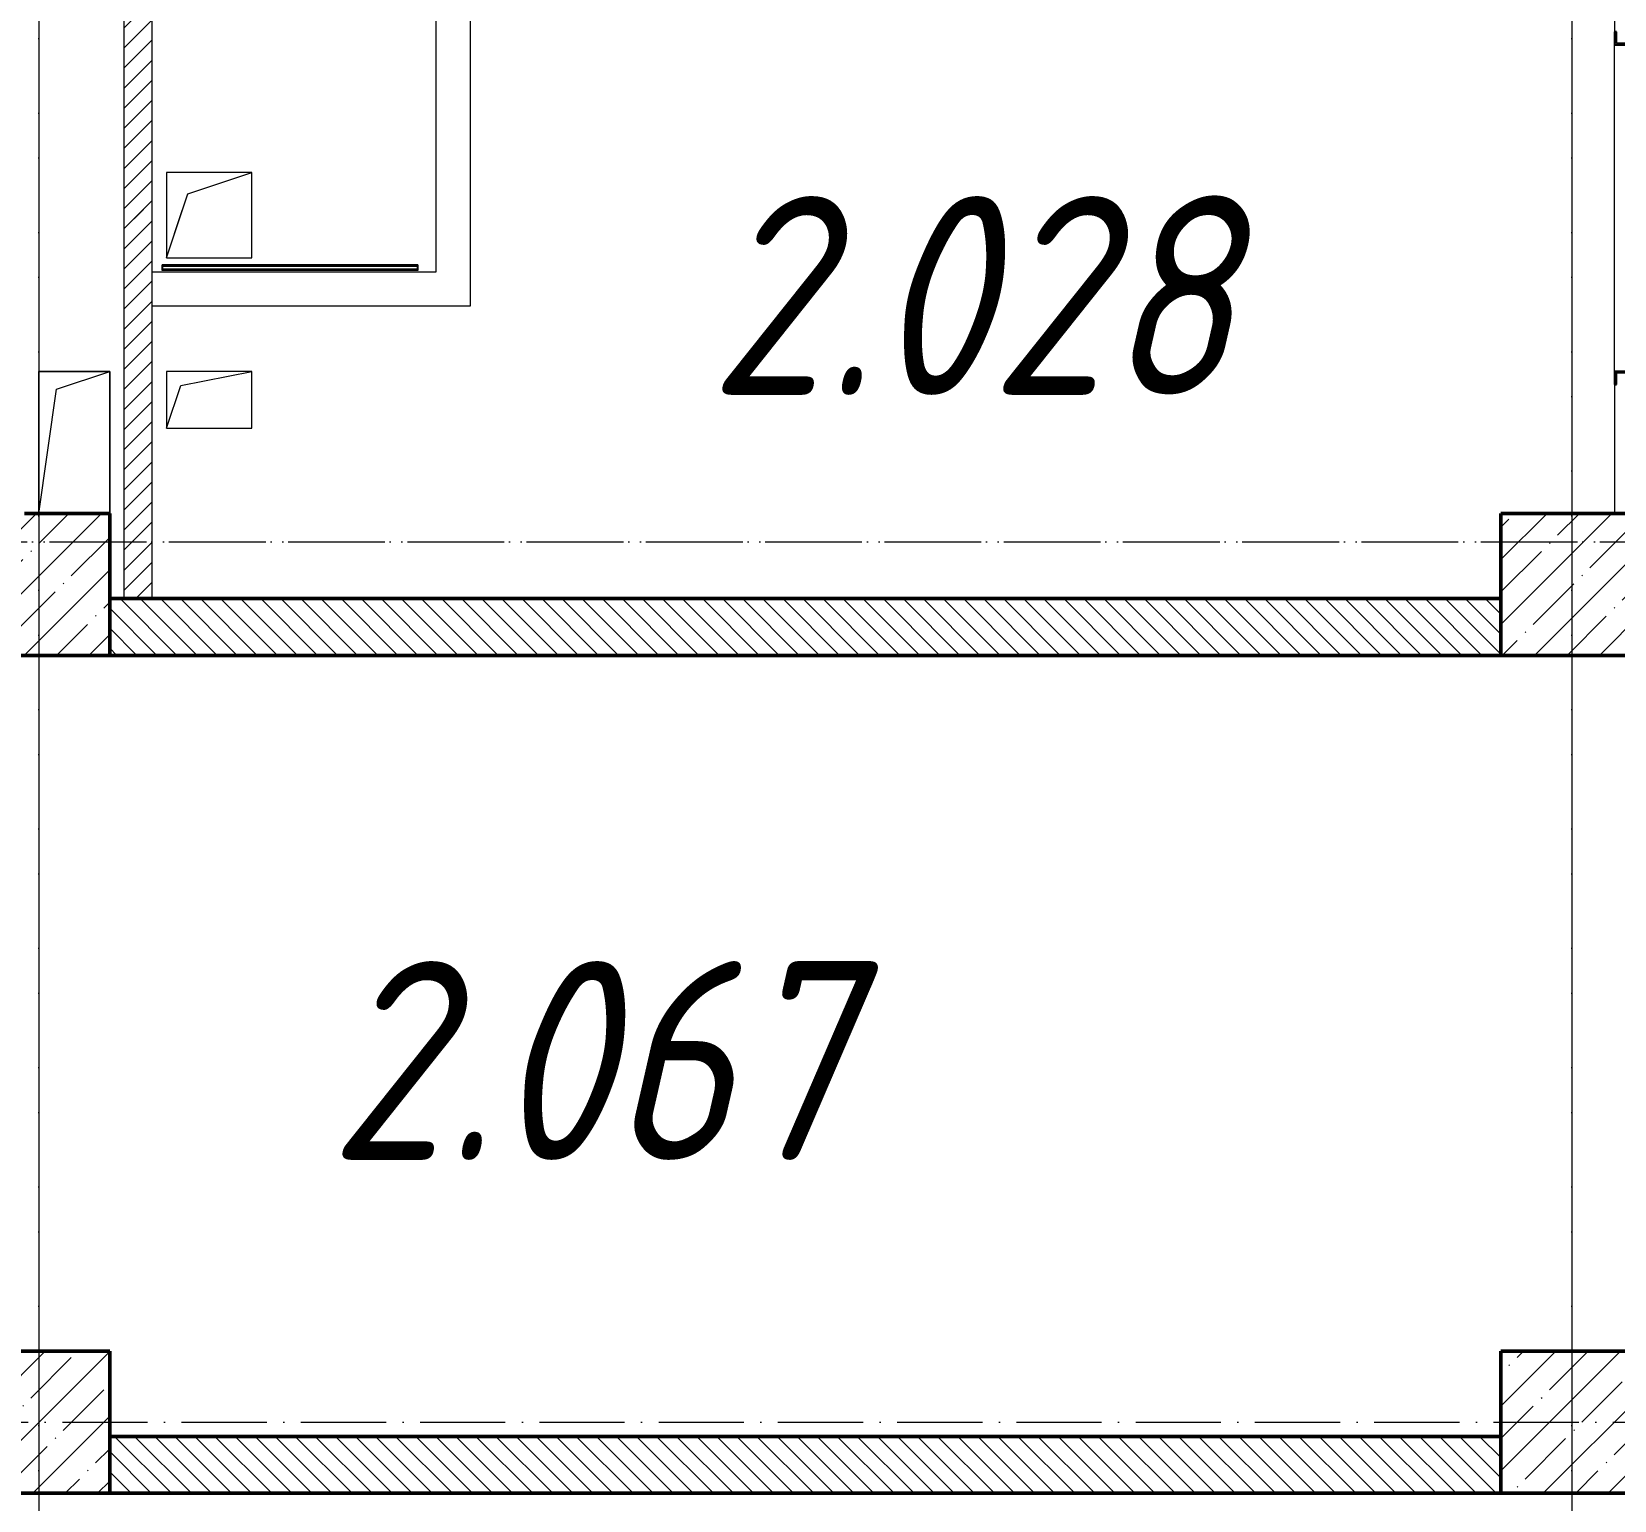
# Model space of a CAD drawing. Header units: millimetres. Extents: x -12989 to 629078, y -109036 to 555275.
# Drawn here: x 120985 to 126560, y 106670 to 111841 of the extents above; entities that cross this region are included whole.
import ezdxf

# ---------------------------------------------------------------- set-up
doc = ezdxf.new("R2010")
doc.units = ezdxf.units.MM
doc.linetypes.add('50_200_ШТРИХ_1Т_ш5_п1_п1_', pattern=[700, 500, -100, 0, -100])
for name, color, linetype, lineweight in [('A-FLOR-____-OTLN', 7, 'Continuous', 9), ('A-GENM-____-MCUT', 7, 'Continuous', 25), ('A-GENM-____-OTLN', 7, 'Continuous', 9), ('A-GENM-____-OTLN-1', 7, 'Continuous', 25), ('A-WALL-____-MCUT', 7, 'Continuous', 13), ('A-WALL-____-MCUT-2', 7, 'Continuous', 50), ('A-WALL-____-OTLN', 7, 'Continuous', 9), ('A-WALL-____-PATT-1', 7, 'Continuous', 9), ('A-WALL-FNSH-MCUT-1', 7, 'Continuous', 9), ('I-WALL-____-OTLN', 7, 'Continuous', 9), ('S-COLS-____-MCUT', 7, 'Continuous', 50), ('S-COLS-____-OTLN', 7, 'Continuous', 9), ('S-GRID-____-OTLN-1', 7, '50_200_ШТРИХ_1Т_ш5_п1_п1_', 9), ('Марки помещений', 7, 'Continuous', 9)]:
    doc.layers.add(name, color=color, linetype=linetype, lineweight=lineweight)
doc.styles.add('ISOCPEUR_I_2', font='isocpeui.ttf', dxfattribs={"width": 0.85, "height": 2.3})
pattern_1 = [(45, (-83150, -46181.04), (-114.04925, 114.04925), []), (45, (-83035.95, -46181.04), (-114.04925, 114.04925), [201.613, -40.323, 3.353, -36.97])]
pattern_2 = [(45, (-77750, -46181.04), (-114.04925, 114.04925), []), (45, (-77635.95, -46181.04), (-114.04925, 114.04925), [201.613, -40.323, 3.353, -36.97])]
pattern_3 = [(45, (-77750, -43231.04), (-114.04925, 114.04925), []), (45, (-77635.95, -43231.04), (-114.04925, 114.04925), [201.613, -40.323, 3.353, -36.97])]
pattern_4 = [(45, (-83150, -43231.04), (-114.04925, 114.04925), []), (45, (-83035.95, -43231.04), (-114.04925, 114.04925), [201.613, -40.323, 3.353, -36.97])]
pattern_5 = [(135, (43259.71, 63713.66), (-35.35534, -35.35534), [])]
pattern_6 = [(135, (43259.71, 63713.66), (-35.35534, -35.35534), [])]

# ---------------------------------------------------------------- blocks, each defined once
blk = doc.blocks.new('BSC_Колонна _Прямоугольная - 500х500-V54-АР1_План отверстий 2 этажа в осях 1-64_Ю-ЯЯ')
at = {"layer": 'S-COLS-____-OTLN'}
h = blk.add_hatch(dxfattribs=at)
h.set_pattern_fill('FP_64', color=256, style=0, pattern_type=2)
h.set_pattern_definition(pattern_1)
h.paths.add_polyline_path([(-250, -250), (250, -250), (250, 250), (-250, 250)], flags=0)
at = {"layer": 'S-COLS-____-MCUT'}
for p, q in [((250, 250), (-250, 250)), ((-250, 250), (-250, -250)), ((250, -250), (250, 250)), ((-250, -250), (250, -250))]:
    blk.add_line(p, q, dxfattribs=at)
blk = doc.blocks.new('BSC_Колонна _Прямоугольная - 500х500-V114-АР1_План отверстий 2 этажа в осях 1-64_Ю-ЯЯ')
at = {"layer": 'S-COLS-____-OTLN'}
h = blk.add_hatch(dxfattribs=at)
h.set_pattern_fill('FP_127', color=256, style=0, pattern_type=2)
h.set_pattern_definition(pattern_2)
h.paths.add_polyline_path([(-250, -250), (250, -250), (250, 250), (-250, 250)], flags=0)
at = {"layer": 'S-COLS-____-MCUT'}
for p, q in [((-250, 250), (-250, -250)), ((250, 250), (-50, 250)), ((250, -250), (250, 250)), ((-250, -250), (250, -250))]:
    blk.add_line(p, q, dxfattribs=at)
blk = doc.blocks.new('BSC_Колонна _Прямоугольная - 500х500-V119-АР1_План отверстий 2 этажа в осях 1-64_Ю-ЯЯ')
at = {"layer": 'S-COLS-____-OTLN'}
h = blk.add_hatch(dxfattribs=at)
h.set_pattern_fill('FP_132', color=256, style=0, pattern_type=2)
h.set_pattern_definition(pattern_3)
h.paths.add_polyline_path([(-250, -250), (250, -250), (250, 250), (-250, 250)], flags=0)
at = {"layer": 'S-COLS-____-MCUT'}
for p, q in [((250, 250), (-250, 250)), ((-250, 250), (-250, -250)), ((250, -250), (250, 250)), ((-250, -250), (250, -250))]:
    blk.add_line(p, q, dxfattribs=at)
blk = doc.blocks.new('BSC_Колонна _Прямоугольная - 500х500-V121-АР1_План отверстий 2 этажа в осях 1-64_Ю-ЯЯ')
at = {"layer": 'S-COLS-____-OTLN'}
h = blk.add_hatch(dxfattribs=at)
h.set_pattern_fill('FP_134', color=256, style=0, pattern_type=2)
h.set_pattern_definition(pattern_4)
h.paths.add_polyline_path([(-250, -250), (250, -250), (250, 250), (-250, 250)], flags=0)
at = {"layer": 'S-COLS-____-MCUT'}
for p, q in [((250, 250), (-250, 250)), ((-250, 250), (-250, -250)), ((250, -250), (250, 250)), ((-250, -250), (250, -250))]:
    blk.add_line(p, q, dxfattribs=at)
blk = doc.blocks.new('154_Стойка_СКБ_Швеллер - СМ-2180_100-28278414-АР1_План отверстий 2 этажа в осях 1-64_Ю-ЯЯ')
at = {"layer": 'A-GENM-____-MCUT'}
for p, q in [((171, 50), (125, 50)), ((125, 50), (125, -50)), ((129.5, 42.4), (171, 42.4)), ((129.5, -42.4), (129.5, 42.4)), ((171, 42.4), (171, 50)), ((125, -50), (171, -50)), ((171, -42.4), (129.5, -42.4)), ((171, -50), (171, -42.4))]:
    blk.add_line(p, q, dxfattribs=at)
blk = doc.blocks.new('131_Панель боковая - 900х1500-29281255-АР1_План отверстий 2 этажа в осях 1-64_Ю-ЯЯ')
at = {"layer": 'A-GENM-____-MCUT'}
for p, q in [((450, 5), (-450, 5)), ((-450, 5), (-450, -5)), ((450, -5), (450, 5)), ((-450, -5), (450, -5))]:
    blk.add_line(p, q, dxfattribs=at)
at = {"layer": 'A-GENM-____-OTLN'}
for p, q in [((-450, 10), (450, 10)), ((-450, 5), (-450, 10)), ((450, 10), (450, 5)), ((-450, -10), (-450, -5)), ((-450, -10), (450, -10)), ((450, -5), (450, -10))]:
    blk.add_line(p, q, dxfattribs=at)
blk = doc.blocks.new('AR_Отверстие прямоугольное _в плите_ - AR_Отверстие прямоугольное _в плите_-30459229-АР1_План отверстий 2 этажа в осях 1-64_Ю-ЯЯ')
at = {"layer": 'A-GENM-____-OTLN'}
for p, q in [((125, 250), (-125, 250)), ((-125, 250), (-125, -250)), ((-62.5, 187.5), (125, 250)), ((125, -250), (125, 250)), ((-125, -250), (-62.5, 187.5))]:
    blk.add_line(p, q, dxfattribs=at)
blk = doc.blocks.new('AR_Отверстие прямоугольное _в плите_ - AR_Отверстие прямоугольное _в плите_-30459341-АР1_План отверстий 2 этажа в осях 1-64_Ю-ЯЯ')
at = {"layer": 'A-GENM-____-OTLN'}
for p, q in [((150, 150), (-150, 150)), ((-150, 150), (-150, -150)), ((-75, 75), (150, 150)), ((150, -150), (150, 150)), ((-150, -150), (-75, 75)), ((-150, -150), (150, -150))]:
    blk.add_line(p, q, dxfattribs=at)
blk = doc.blocks.new('AR_Отверстие прямоугольное _в плите_ - AR_Отверстие прямоугольное _в плите_-30459372-АР1_План отверстий 2 этажа в осях 1-64_Ю-ЯЯ')
at = {"layer": 'A-GENM-____-OTLN'}
for p, q in [((150, 100), (-150, 100)), ((-150, 100), (-150, -100)), ((-100, 50), (150, 100)), ((150, -100), (150, 100)), ((-150, -100), (-100, 50)), ((-150, -100), (150, -100))]:
    blk.add_line(p, q, dxfattribs=at)
blk = doc.blocks.new('BSC_Колонна _Прямоугольная - 500х500-V81-АР1_План отверстий 2 этажа в осях 1-64_А-ГГ')
at = {"layer": 'S-COLS-____-OTLN'}
h = blk.add_hatch(dxfattribs=at)
h.set_pattern_fill('FP_110', color=256, style=0, pattern_type=2)
h.set_pattern_definition(pattern_1)
h.paths.add_polyline_path([(-250, -250), (250, -250), (250, 250), (-250, 250)], flags=0)
at = {"layer": 'S-COLS-____-MCUT'}
for p, q in [((250, 250), (-250, 250)), ((-250, 250), (-250, -250)), ((250, -250), (250, 250)), ((-250, -250), (250, -250))]:
    blk.add_line(p, q, dxfattribs=at)
blk = doc.blocks.new('BSC_Колонна _Прямоугольная - 500х500-25978818-АР1_План отверстий 2 этажа в осях 1-64_А-ГГ')
at = {"layer": 'S-COLS-____-OTLN'}
h = blk.add_hatch(dxfattribs=at)
h.set_pattern_fill('FP_148', color=256, style=0, pattern_type=2)
h.set_pattern_definition(pattern_2)
h.paths.add_polyline_path([(-250, -250), (250, -250), (250, 250), (-250, 250)], flags=0)
at = {"layer": 'S-COLS-____-MCUT'}
for p, q in [((-250, 250), (-250, -250)), ((250, 250), (-50, 250)), ((250, -250), (250, 250)), ((-250, -250), (250, -250))]:
    blk.add_line(p, q, dxfattribs=at)
blk = doc.blocks.new('BSC_Колонна _Прямоугольная - 500х500-V123-АР1_План отверстий 2 этажа в осях 1-64_А-ГГ')
at = {"layer": 'S-COLS-____-OTLN'}
h = blk.add_hatch(dxfattribs=at)
h.set_pattern_fill('FP_153', color=256, style=0, pattern_type=2)
h.set_pattern_definition(pattern_3)
h.paths.add_polyline_path([(-250, -250), (250, -250), (250, 250), (-250, 250)], flags=0)
at = {"layer": 'S-COLS-____-MCUT'}
for p, q in [((250, 250), (-250, 250)), ((-250, 250), (-250, -250)), ((250, -250), (250, 250)), ((-250, -250), (250, -250))]:
    blk.add_line(p, q, dxfattribs=at)
blk = doc.blocks.new('BSC_Колонна _Прямоугольная - 500х500-V125-АР1_План отверстий 2 этажа в осях 1-64_А-ГГ')
at = {"layer": 'S-COLS-____-OTLN'}
h = blk.add_hatch(dxfattribs=at)
h.set_pattern_fill('FP_155', color=256, style=0, pattern_type=2)
h.set_pattern_definition(pattern_4)
h.paths.add_polyline_path([(-250, -250), (250, -250), (250, 250), (-250, 250)], flags=0)
at = {"layer": 'S-COLS-____-MCUT'}
for p, q in [((250, 250), (-250, 250)), ((-250, 250), (-250, -250)), ((250, -250), (250, 250)), ((-250, -250), (250, -250))]:
    blk.add_line(p, q, dxfattribs=at)
blk = doc.blocks.new('154_Стойка_СКБ_Швеллер - СМ-2180_100-28278414-АР1_План отверстий 2 этажа в осях 1-64_А-ГГ')
at = {"layer": 'A-GENM-____-MCUT'}
for p, q in [((171, 50), (125, 50)), ((125, 50), (125, -50)), ((129.5, 42.4), (171, 42.4)), ((129.5, -42.4), (129.5, 42.4)), ((171, 42.4), (171, 50)), ((125, -50), (171, -50)), ((171, -42.4), (129.5, -42.4)), ((171, -50), (171, -42.4))]:
    blk.add_line(p, q, dxfattribs=at)
blk = doc.blocks.new('131_Панель боковая - 900х1500-29281255-АР1_План отверстий 2 этажа в осях 1-64_А-ГГ')
at = {"layer": 'A-GENM-____-MCUT'}
for p, q in [((450, 5), (-450, 5)), ((-450, 5), (-450, -5)), ((450, -5), (450, 5)), ((-450, -5), (450, -5))]:
    blk.add_line(p, q, dxfattribs=at)
at = {"layer": 'A-GENM-____-OTLN'}
for p, q in [((-450, 10), (450, 10)), ((-450, 5), (-450, 10)), ((450, 10), (450, 5)), ((-450, -10), (-450, -5)), ((-450, -10), (450, -10)), ((450, -5), (450, -10))]:
    blk.add_line(p, q, dxfattribs=at)
blk = doc.blocks.new('AR_Отверстие прямоугольное _в плите_ - AR_Отверстие прямоугольное _в плите_-V151-АР1_План отверстий 2 этажа в осях 1-64_А-ГГ')
at = {"layer": 'A-GENM-____-OTLN'}
for p, q in [((125, 250), (-125, 250)), ((-125, 250), (-125, -250)), ((-62.5, 187.5), (125, 250)), ((125, -250), (125, 250)), ((-125, -250), (-62.5, 187.5))]:
    blk.add_line(p, q, dxfattribs=at)
blk = doc.blocks.new('AR_Отверстие прямоугольное _в плите_ - AR_Отверстие прямоугольное _в плите_-30459341-АР1_План отверстий 2 этажа в осях 1-64_А-ГГ')
at = {"layer": 'A-GENM-____-OTLN'}
for p, q in [((-150, 20.1), (-150, -150)), ((-150, -150), (-93.3, 20.1)), ((150, -150), (150, 20.1)), ((-150, -150), (150, -150))]:
    blk.add_line(p, q, dxfattribs=at)
blk = doc.blocks.new('AR_Отверстие прямоугольное _в плите_ - AR_Отверстие прямоугольное _в плите_-30459372-АР1_План отверстий 2 этажа в осях 1-64_А-ГГ')
at = {"layer": 'A-GENM-____-OTLN'}
for p, q in [((150, 100), (-150, 100)), ((-150, 100), (-150, -100)), ((-100, 50), (150, 100)), ((150, -100), (150, 100)), ((-150, -100), (-100, 50)), ((-150, -100), (150, -100))]:
    blk.add_line(p, q, dxfattribs=at)
blk = doc.blocks.new('2этаж')
at = {"layer": 'S-GRID-____-OTLN-1', "color": 251, "ltscale": 0.6, "true_color": 0x636466}
for p, q in [((62158.3, 549908.8), (62158.3, 498997)), ((67558.3, 549908.8), (67558.3, 498997)), ((62158.3, 508896.9), (62158.3, 467585.8)), ((67558.3, 508896.9), (67558.3, 470838.7)), ((51735.1, 505347), (74727.1, 505347)), ((53374.4, 505347), (74727.1, 505347)), ((58880.7, 502247), (88334.7, 502247)), ((58880.7, 502247), (88334.7, 502247))]:
    blk.add_line(p, q, dxfattribs=at)

msp = doc.modelspace()

# ---------------------------------------------------------------- hatches: boundary and pattern name
at = {"layer": 'A-WALL-____-PATT-1'}
h = msp.add_hatch(dxfattribs=at)
h.set_pattern_fill('FP_5', color=256, style=0, pattern_type=2)
h.set_pattern_definition([(45, (43259.71, 63713.66), (-35.35534, 35.35534), [])])
h.paths.add_polyline_path([(121309.7115, 109844.7006), (121409.7115, 109844.7006), (121409.7115, 112794.7006), (121309.7115, 112794.7006), (121309.7115, 111251.7764)], flags=0)
h.paths.add_polyline_path([(121312.7115, 112797.7006), (121406.7115, 112797.7006), (121406.7115, 112844.7006), (121409.7115, 112844.7006), (121409.7115, 115694.7006), (121309.7115, 115694.7006), (121309.7115, 112844.7006), (121312.7115, 112844.7006)], flags=0)
h = msp.add_hatch(dxfattribs=at)
h.set_pattern_fill('FP_5', color=256, style=0, pattern_type=2)
h.set_pattern_definition([(45, (43259.71, 63713.66), (-35.35534, 35.35534), [])])
h.paths.add_polyline_path([(121309.7115, 109844.7006), (121409.7115, 109844.7006), (121409.7115, 111214.8392), (121309.7115, 111214.8392), (121309.7115, 110889.243)], flags=0)
h = msp.add_hatch(dxfattribs=at)
h.set_pattern_fill('FP_6', color=256, style=0, pattern_type=2)
h.set_pattern_definition(pattern_5)
h.paths.add_polyline_path([(126159.7115, 109644.7006), (126159.7115, 109844.7006), (121259.7115, 109844.7006), (121259.7115, 109644.7006), (124549.5611, 109644.7006)], flags=0)
h = msp.add_hatch(dxfattribs=at)
h.set_pattern_fill('FP_6', color=256, style=0, pattern_type=2)
h.set_pattern_definition(pattern_6)
h.paths.add_polyline_path([(126159.7115, 109644.7006), (126159.7115, 109844.7006), (121259.7115, 109844.7006), (121259.7115, 109644.7006), (124549.3791, 109644.7006)], flags=0)
h = msp.add_hatch(dxfattribs=at)
h.set_pattern_fill('FP_6', color=256, style=0, pattern_type=2)
h.set_pattern_definition(pattern_5)
h.paths.add_polyline_path([(126159.7115, 106694.7006), (126159.7115, 106894.7006), (121259.7115, 106894.7006), (121259.7115, 106694.7006), (124549.5611, 106694.7006)], flags=0)
h = msp.add_hatch(dxfattribs=at)
h.set_pattern_fill('FP_6', color=256, style=0, pattern_type=2)
h.set_pattern_definition(pattern_6)
h.paths.add_polyline_path([(126159.7115, 106694.7006), (126159.7115, 106894.7006), (121259.7115, 106894.7006), (121259.7115, 106694.7006), (124549.3791, 106694.7006)], flags=0)

# ---------------------------------------------------------------- linework, layer by layer
at = {"layer": 'A-FLOR-____-OTLN'}
for p, q in [((121009.7115, 110644.7006), (121259.7115, 110644.7006)), ((121009.7115, 110144.7006), (121009.7115, 110644.7006)), ((121009.7115, 110644.7006), (121259.7115, 110644.7006)), ((121009.7115, 110144.7006), (121009.7115, 110644.7006)), ((121259.7115, 110644.7006), (121259.7115, 110144.7006)), ((121259.7115, 110644.7006), (121259.7115, 110144.7006))]:
    msp.add_line(p, q, dxfattribs=at)
at = {"layer": 'A-WALL-____-MCUT'}
for p, q in [((126159.7115, 109844.7006), (121259.7115, 109844.7006)), ((121259.7115, 109644.7006), (126159.7115, 109644.7006)), ((126159.7115, 106894.7006), (121259.7115, 106894.7006)), ((121259.7115, 106694.7006), (126159.7115, 106694.7006))]:
    msp.add_line(p, q, dxfattribs=at)
at = {"layer": 'A-WALL-____-MCUT-2'}
for p, q in [((126159.7115, 109844.7006), (121259.7115, 109844.7006)), ((121259.7115, 109644.7006), (126159.7115, 109644.7006)), ((126159.7115, 106894.7006), (121259.7115, 106894.7006)), ((121259.7115, 106694.7006), (126159.7115, 106694.7006))]:
    msp.add_line(p, q, dxfattribs=at)
at = {"layer": 'A-WALL-____-OTLN'}
for p, q in [((122409.7115, 110994.7006), (122409.7115, 115694.7006)), ((122529.7115, 115694.7006), (122529.7115, 110874.7006)), ((122409.7115, 110994.7006), (122409.7115, 111214.8392)), ((122529.7115, 111214.8392), (122529.7115, 110874.7006)), ((121409.7115, 110994.7006), (122409.7115, 110994.7006)), ((121409.7115, 110994.7006), (122409.7115, 110994.7006)), ((122529.7115, 110874.7006), (121409.7115, 110874.7006)), ((122529.7115, 110874.7006), (121409.7115, 110874.7006))]:
    msp.add_line(p, q, dxfattribs=at)
at = {"layer": 'A-WALL-FNSH-MCUT-1'}
for p, q in [((121309.7115, 112794.7006), (121309.7115, 109844.7006)), ((121409.7115, 109844.7006), (121409.7115, 112794.7006)), ((126559.7115, 112094.7006), (126559.7115, 111840.7006)), ((121309.7115, 111214.8392), (121309.7115, 109844.7006)), ((121409.7115, 109844.7006), (121409.7115, 111214.8392)), ((126559.7115, 110598.7006), (126559.7115, 110144.7006)), ((126559.7115, 110598.7006), (126559.7115, 110144.7006))]:
    msp.add_line(p, q, dxfattribs=at)
at = {"layer": 'I-WALL-____-OTLN'}
for q in [(126559.7115, 111794.7006), (126559.7115, 111214.8392)]:
    msp.add_line((126559.7115, 110644.7006), q, dxfattribs=at)

# ---------------------------------------------------------------- block references
msp.add_blockref('2этаж', (58851.3748, -395302.2823))
at = {"layer": 'A-GENM-____-OTLN'}
for name, p in [('AR_Отверстие прямоугольное _в плите_ - AR_Отверстие прямоугольное _в плите_-30459341-АР1_План отверстий 2 этажа в осях 1-64_Ю-ЯЯ', (121609.7115, 111194.7006)), ('AR_Отверстие прямоугольное _в плите_ - AR_Отверстие прямоугольное _в плите_-30459341-АР1_План отверстий 2 этажа в осях 1-64_А-ГГ', (121609.7115, 111194.7006)), ('AR_Отверстие прямоугольное _в плите_ - AR_Отверстие прямоугольное _в плите_-30459229-АР1_План отверстий 2 этажа в осях 1-64_Ю-ЯЯ', (121134.7115, 110394.7006)), ('AR_Отверстие прямоугольное _в плите_ - AR_Отверстие прямоугольное _в плите_-V151-АР1_План отверстий 2 этажа в осях 1-64_А-ГГ', (121134.7115, 110394.7006)), ('AR_Отверстие прямоугольное _в плите_ - AR_Отверстие прямоугольное _в плите_-30459372-АР1_План отверстий 2 этажа в осях 1-64_Ю-ЯЯ', (121609.7115, 110544.7006)), ('AR_Отверстие прямоугольное _в плите_ - AR_Отверстие прямоугольное _в плите_-30459372-АР1_План отверстий 2 этажа в осях 1-64_А-ГГ', (121609.7115, 110544.7006))]:
    msp.add_blockref(name, p, dxfattribs=at)
at = {"layer": 'A-GENM-____-OTLN', "rotation": 180}
for name in ['131_Панель боковая - 900х1500-29281255-АР1_План отверстий 2 этажа в осях 1-64_Ю-ЯЯ', '131_Панель боковая - 900х1500-29281255-АР1_План отверстий 2 этажа в осях 1-64_А-ГГ']:
    msp.add_blockref(name, (121894.7115, 111009.7006), dxfattribs=at)
at = {"layer": 'A-GENM-____-OTLN-1'}
for name, p, rotation in [('154_Стойка_СКБ_Швеллер - СМ-2180_100-28278414-АР1_План отверстий 2 этажа в осях 1-64_Ю-ЯЯ', (126609.7115, 111669.7006), 90), ('154_Стойка_СКБ_Швеллер - СМ-2180_100-28278414-АР1_План отверстий 2 этажа в осях 1-64_Ю-ЯЯ', (126609.7115, 110769.7006), 270), ('154_Стойка_СКБ_Швеллер - СМ-2180_100-28278414-АР1_План отверстий 2 этажа в осях 1-64_А-ГГ', (126609.7115, 110769.7006), 270)]:
    msp.add_blockref(name, p, dxfattribs=dict(at, rotation=rotation))
at = {"layer": 'S-COLS-____-OTLN'}
for name, p in [('BSC_Колонна _Прямоугольная - 500х500-V114-АР1_План отверстий 2 этажа в осях 1-64_Ю-ЯЯ', (121009.7115, 109894.7006)), ('BSC_Колонна _Прямоугольная - 500х500-25978818-АР1_План отверстий 2 этажа в осях 1-64_А-ГГ', (121009.7115, 109894.7006)), ('BSC_Колонна _Прямоугольная - 500х500-V54-АР1_План отверстий 2 этажа в осях 1-64_Ю-ЯЯ', (126409.7115, 109894.7006)), ('BSC_Колонна _Прямоугольная - 500х500-V81-АР1_План отверстий 2 этажа в осях 1-64_А-ГГ', (126409.7115, 109894.7006)), ('BSC_Колонна _Прямоугольная - 500х500-V119-АР1_План отверстий 2 этажа в осях 1-64_Ю-ЯЯ', (121009.7115, 106944.7006)), ('BSC_Колонна _Прямоугольная - 500х500-V123-АР1_План отверстий 2 этажа в осях 1-64_А-ГГ', (121009.7115, 106944.7006)), ('BSC_Колонна _Прямоугольная - 500х500-V121-АР1_План отверстий 2 этажа в осях 1-64_Ю-ЯЯ', (126409.7115, 106944.7006)), ('BSC_Колонна _Прямоугольная - 500х500-V125-АР1_План отверстий 2 этажа в осях 1-64_А-ГГ', (126409.7115, 106944.7006))]:
    msp.add_blockref(name, p, dxfattribs=at)

# ---------------------------------------------------------------- texts
at = {"layer": 'Марки помещений', "char_height": 700, "width": 785.65375, "attachment_point": 1, "style": 'ISOCPEUR_I_2'}
for s, insert in [('2.028', (123368.7951, 111261.9268)), ('2.067', (122030.5084, 108568.3825))]:
    msp.add_mtext(s, dxfattribs=dict(at, insert=insert))

doc.saveas('drawing.dxf')
